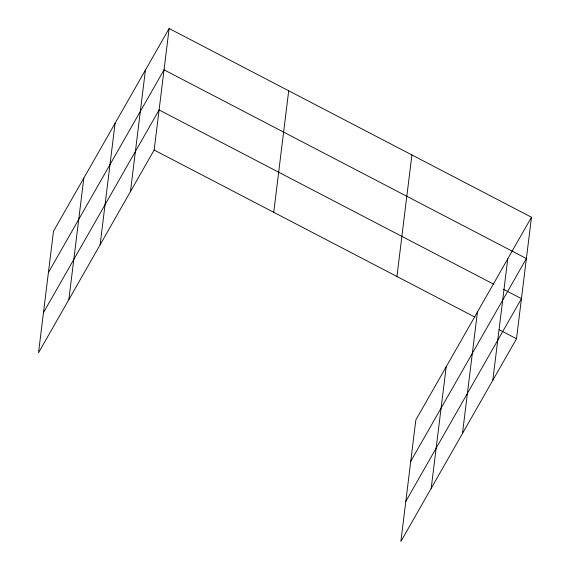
<?xml version="1.0" encoding="UTF-8"?>
<svg xmlns="http://www.w3.org/2000/svg" width="570" height="570" viewBox="0 0 570 570"><rect width="100%" height="100%" fill="white"/><g stroke="black" fill="none" stroke-linecap="round" stroke-linejoin="round"><path stroke-width="0.85" d="M68.856 299.585L83.833 178.047M100.113 244.779L115.09 123.248M130.452 191.591L145.428 70.053M169.133 28.5L53.495 231.235L38.518 352.773L154.157 150.031L169.133 28.5L531.482 217.227L516.505 338.765L400.867 541.5L415.844 419.969L531.482 217.227M273.728 212.318L288.705 90.78M396.934 276.486L411.911 154.947M431.205 488.312L446.182 366.774M462.462 433.506L477.439 311.975M492.808 380.318L507.777 258.787M48.4 272.56L164.039 69.825L526.395 258.552L410.756 461.287M43.455 312.666L159.094 109.932L493.912 284.316M405.811 501.393L521.45 298.659L503.353 289.232M154.157 150.031L474.81 317.048M499.199 329.752L516.505 338.765"/></g></svg>
